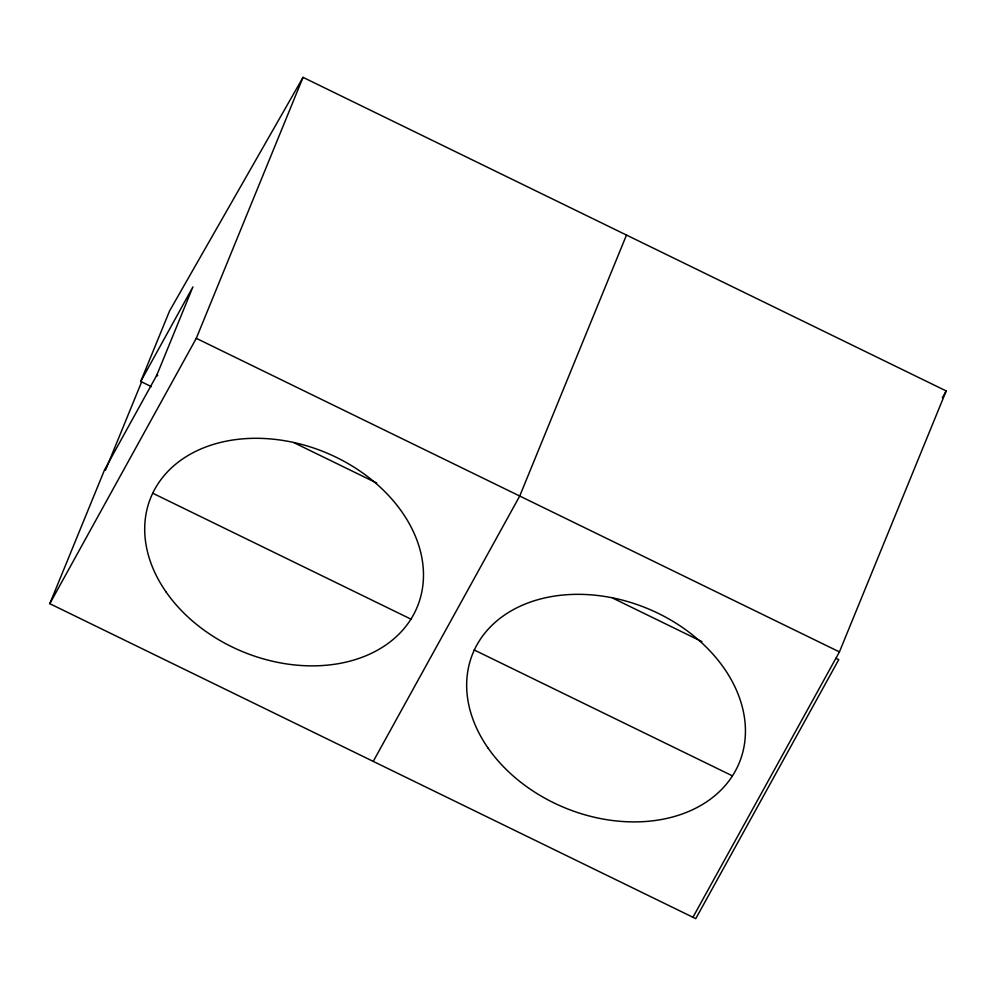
<?xml version="1.0" encoding="UTF-8"?>
<svg xmlns="http://www.w3.org/2000/svg" width="996" height="996" viewBox="0 0 996 996"><rect width="100%" height="100%" fill="white"/><g stroke="black" fill="none" stroke-linecap="round" stroke-linejoin="round"><path stroke-width="1.49" d="M835.93 658.256L838.757 659.626L695.768 918.648L49.8 603.688L104.592 469.751L156.795 375.193L192.913 286.898L140.722 381.456L151.404 386.66M140.722 381.456L169.569 310.951L303.045 77.352L946.2 390.942L839.429 651.907L692.955 917.266M141.631 381.904L105.501 470.199L104.592 469.751M49.8 603.688L196.287 338.329L303.045 77.352M626.496 235.056L519.725 496.033L373.239 761.38M942.341 397.69L946.2 390.942M196.287 338.329L839.429 651.907M156.795 375.193L157.704 375.641L156.534 375.666M294.268 442.834L376.65 482.998M612.602 598.036L701.956 641.611M152.973 493.344L411.273 619.288M474.108 649.927L732.384 775.847M166.27 592.247A144.009 107.867 22.3 0 0 407.538 624.143A144.009 107.867 22.3 0 0 278.556 439.809A144.009 107.867 22.3 0 0 166.27 592.247M488.227 748.282A144.009 107.867 22.3 0 0 729.495 780.179A144.009 107.867 22.3 0 0 600.513 595.845A144.009 107.867 22.3 0 0 488.227 748.282"/></g></svg>
